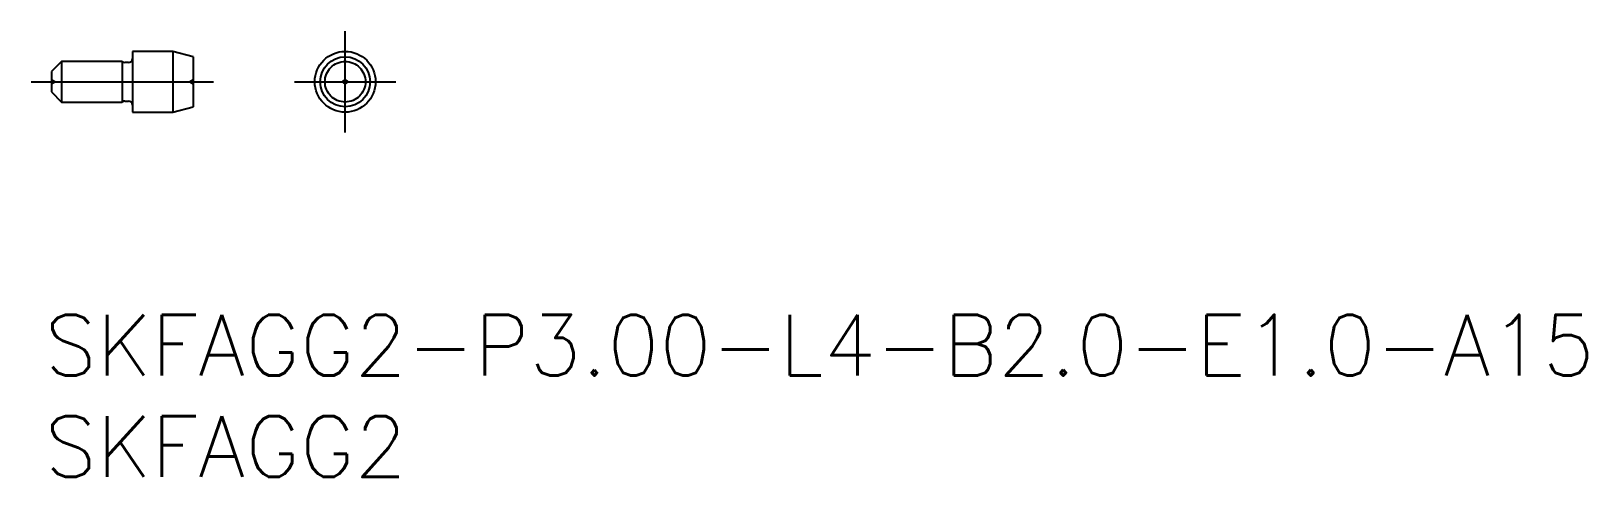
# Model space of a CAD drawing. Extents: x -0.7 to 76.1, y -8 to 14.
import ezdxf

# ---------------------------------------------------------------- set-up
doc = ezdxf.new("R2010")
doc.units = 0
doc.header["$LTSCALE"] = 0.5
doc.linetypes.add('CENTER', pattern=[50.8, 31.75, -6.35, 6.35, -6.35])
doc.linetypes.add('DASHED', pattern=[19.05, 12.7, -6.35])
for name, color, linetype in [('MSM_CENTER', 1, 'CENTER'), ('MSM_CONTINUOUS', 7, 'CONTINUOUS'), ('MSM_DASHED', 4, 'DASHED'), ('MSM_PART_NUMBER', 7, 'CONTINUOUS')]:
    doc.layers.add(name, color=color, linetype=linetype)
doc.styles.get("Standard").update_dxf_attribs({"font": 'txt.shx', "height": 0.5, "bigfont": 'bigfont.shx'})

# ---------------------------------------------------------------- blocks, each defined once
blk = doc.blocks.new('*U15')
at = {"layer": 'MSM_PART_NUMBER'}
blk.add_text('SKFAGG2-P3.00-L4-B2.0-E1.0-A15', height=3, dxfattribs=at).set_placement((0, -3))
blk = doc.blocks.new('*U16')
at = {"layer": 'MSM_PART_NUMBER'}
blk.add_text('SKFAGG2', height=3, dxfattribs=at).set_placement((0, -8))

msp = doc.modelspace()

# ---------------------------------------------------------------- linework, layer by layer
at = {"layer": 'MSM_CENTER'}
for p, q in [((14.831, 9), (14.831, 14)), ((-0.669, 11.5), (8.331, 11.5)), ((12.331, 11.5), (17.331, 11.5))]:
    msp.add_line(p, q, dxfattribs=at)
at = {"layer": 'MSM_CONTINUOUS'}
for p, q in [((0.831, 12.5), (0.331, 12)), ((3.831, 12.5), (0.831, 12.5)), ((0.831, 12.5), (0.831, 10.5)), ((3.831, 12.5), (3.831, 10.5)), ((4.131, 12.45), (3.963, 12.45)), ((6.331, 13), (4.331, 13)), ((4.331, 13), (4.331, 10)), ((7.331, 12.732), (6.331, 13)), ((6.331, 13), (6.331, 10)), ((7.331, 12.732), (7.331, 10.268)), ((0.331, 12), (0.331, 11)), ((0.331, 11), (0.831, 10.5)), ((0.831, 10.5), (3.831, 10.5)), ((3.963, 10.55), (4.131, 10.55)), ((4.331, 10), (6.331, 10)), ((6.331, 10), (7.331, 10.268))]:
    msp.add_line(p, q, dxfattribs=at)
for radius in [1.5, 1.232, 0.1]:
    msp.add_circle((14.831, 11.5), radius, dxfattribs=at)
for centre, start, end in [((3.963, 12.65), 228.59038, 270), ((4.131, 12.65), 270, 0), ((3.963, 10.35), 90, 131.40962), ((4.131, 10.35), 0, 90)]:
    msp.add_arc(centre, 0.2, start, end, dxfattribs=at)
at = {"layer": 'MSM_DASHED'}
for p, q in [((0.504, 11.5), (0.331, 11.6)), ((7.331, 11.6), (7.158, 11.5)), ((0.331, 11.4), (0.504, 11.5)), ((7.158, 11.5), (7.331, 11.4))]:
    msp.add_line(p, q, dxfattribs=at)
msp.add_circle((14.831, 11.5), 1, dxfattribs=at)

# ---------------------------------------------------------------- block references
at = {"layer": 'MSM_CONTINUOUS'}
for name in ['*U15', '*U16']:
    msp.add_blockref(name, (0, 0), dxfattribs=at)

doc.saveas('drawing.dxf')
